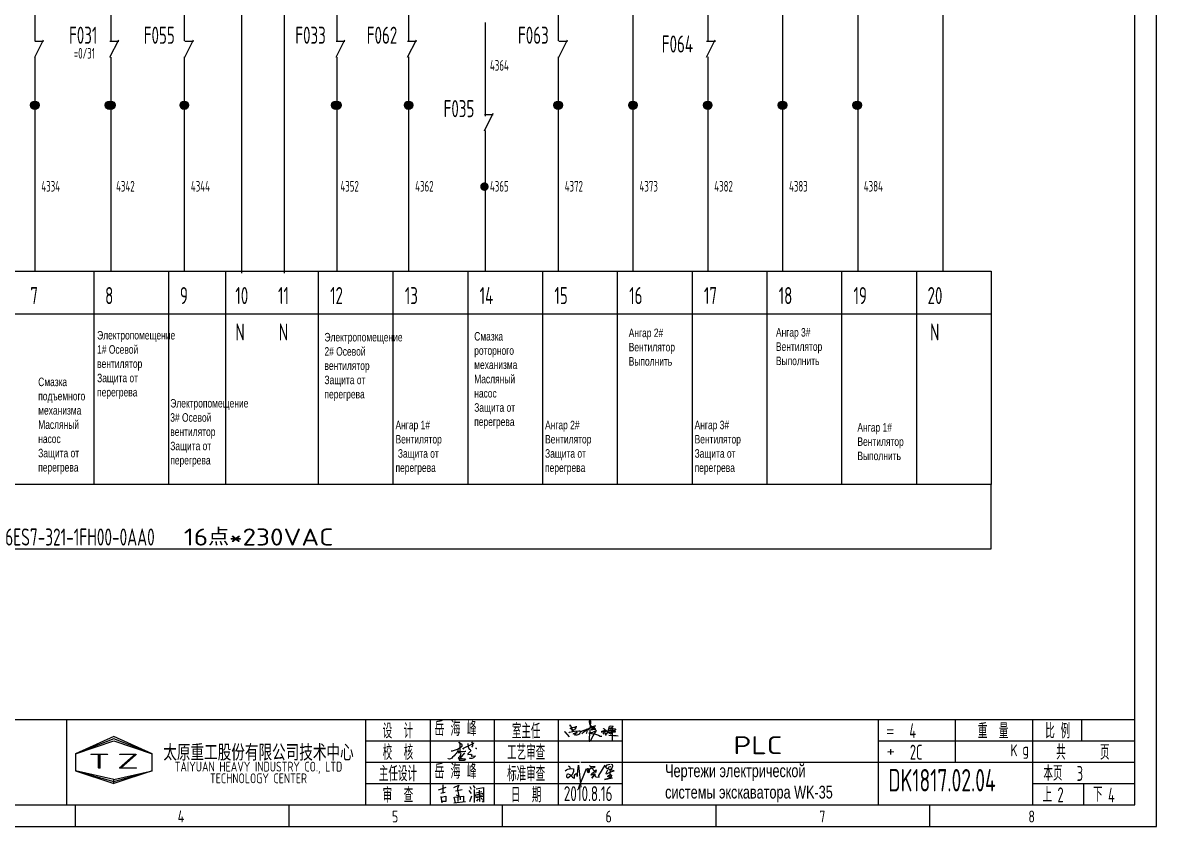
# Model space of a CAD drawing. Extents: x 590 to 9605, y -3741 to 975.
# Drawn here: x 4847.9 to 5113.2, y -1511.8 to -1323.6 of the extents above; entities that cross this region are included whole.
import ezdxf
from ezdxf.enums import TextEntityAlignment as Align

# ---------------------------------------------------------------- set-up
doc = ezdxf.new("R2010")
doc.units = 0
doc.header["$LTSCALE"] = 2
doc.header["$MEASUREMENT"] = 0
doc.linetypes.add('DASHED2', pattern=[0.375, 0.25, -0.125])
doc.linetypes.add('HIDDEN', pattern=[0.375, 0.25, -0.125])
doc.layers.get('0').update_dxf_attribs({"linetype": 'CONTINUOUS'})
for name, color, linetype in [('01', 7, 'CONTINUOUS'), ('11', 3, 'CONTINUOUS'), ('CONTINUOUS', 7, 'CONTINUOUS')]:
    doc.layers.add(name, color=color, linetype=linetype)
doc.styles.add('ROMAN', font='ROMANC.shx', dxfattribs={"width": 0.7, "height": 0.7})
doc.styles.get("Standard").update_dxf_attribs({"font": 'isocp.shx', "width": 0.707, "bigfont": 'dfst.shx'})

# ---------------------------------------------------------------- blocks, each defined once
blk = doc.blocks.new('A$C5BE500A0')
for p, q in [((15.3, 41.2), (22.2, 26.1)), ((15.3, 40.1), (15.3, 41.2)), ((15.4, 37.7), (15.3, 40.1)), ((15.4, 32.4), (21, 34.6)), ((15.5, 31.8), (15.4, 32.4)), ((19.1, 30.1), (15.5, 31.8)), ((22.2, 26.1), (19.1, 30.1)), ((21, 34.6), (24.5, 35.1)), ((25.3, 29.5), (23.3, 27.9)), ((24.5, 35.1), (28.2, 35.6)), ((26.8, 30.7), (25.3, 29.5)), ((29.4, 34), (26.8, 30.7)), ((28.2, 35.6), (30.2, 36.8)), ((30.2, 38), (29.4, 34)), ((30.2, 36.8), (30.2, 38)), ((50.6, 27.7), (56.2, 29.3)), ((54.4, 27.2), (59.1, 30.4)), ((56.2, 29.3), (60.8, 29.6)), ((56.7, 31.7), (57.4, 29.6)), ((57.4, 29.6), (57.6, 25)), ((59.1, 30.4), (64.7, 33.7)), ((60.8, 29.6), (62.2, 29.2)), ((64.4, 48.9), (64.5, 51.6)), ((65.3, 44.3), (64.4, 48.9)), ((64.5, 51.6), (65.9, 52.2)), ((67.1, 48.5), (64.5, 17.9)), ((64.7, 33.7), (72, 37.3)), ((67.5, 39.5), (65.3, 44.3)), ((65.9, 52.2), (66.5, 51.5)), ((66.5, 51.5), (67.1, 48.5)), ((70.3, 36.3), (67.5, 39.5)), ((68.3, 28.6), (72.6, 29.4)), ((69.3, 29), (68.3, 28.6)), ((72, 30.5), (69.3, 29)), ((69.9, 34.1), (69.7, 33.3)), ((69.7, 33.3), (71.9, 33.6)), ((74.6, 36.5), (69.9, 34.1)), ((73.8, 32.8), (70.3, 36.3)), ((71.9, 33.6), (75.3, 34.2)), ((72, 37.3), (77.8, 39)), ((74.8, 31.8), (72, 30.5)), ((72.6, 29.4), (78.2, 30.4)), ((77.7, 30.8), (73.8, 32.8)), ((79.7, 39.2), (74.6, 36.5)), ((76.7, 32.6), (74.8, 31.8)), ((75.3, 34.2), (77, 34.5)), ((77.7, 33.5), (76.7, 32.6)), ((77, 34.5), (78, 34.1)), ((78, 34.1), (77.7, 33.5)), ((80.1, 30.5), (77.7, 30.8)), ((77.8, 39), (79.7, 39.2)), ((78.2, 30.4), (80.1, 30.5)), ((99, 31.4), (100.1, 32)), ((100.1, 32), (101.1, 31.6)), ((101.1, 31.6), (102.1, 30.6)), ((102.1, 30.6), (102.1, 27.7)), ((110.9, 22.6), (113.3, 30.9)), ((112.9, 30.9), (112.3, 30.9)), ((117.4, 32.7), (112.9, 30.9)), ((113.3, 30.9), (114.4, 35)), ((114.4, 35), (115.4, 38.4)), ((115.4, 38.4), (118.1, 38.8)), ((116.7, 30.8), (120.9, 31.8)), ((122.1, 34.8), (117.4, 32.7)), ((118.1, 38.8), (123.3, 38.3)), ((120.9, 31.8), (124.1, 32)), ((121.7, 31.5), (122.2, 1.9)), ((123, 28.1), (121.7, 31.5)), ((124.7, 36.8), (122.1, 34.8)), ((123.3, 38.3), (124.7, 36.8)), ((124.1, 32), (129.1, 31.3)), ((129.1, 31.3), (130.7, 30.3)), ((130.7, 30.3), (130.2, 28.3)), ((0, 24.1), (1.5, 23.9)), ((1.5, 23.9), (12.6, 10.8)), ((11.6, 21), (13.8, 22.8)), ((13.8, 22.8), (17.9, 23.5)), ((17.9, 23.5), (26, 24.9)), ((22.6, 18.1), (23.6, 19.3)), ((23.7, 17.3), (22.6, 18.1)), ((23.3, 27.9), (23.1, 27.8)), ((23.6, 19.3), (25.8, 19.9)), ((26.1, 16.2), (24.9, 15)), ((25.8, 19.9), (29.2, 20.8)), ((26, 24.9), (36.8, 26.1)), ((28.4, 20), (26.1, 16.2)), ((29.4, 15.2), (28.2, 15.7)), ((29.5, 22.1), (28.4, 20)), ((29.2, 20.8), (33, 21.4)), ((32.4, 15.1), (29.4, 15.2)), ((30.2, 22.7), (29.5, 22.1)), ((31.6, 22.6), (30.2, 22.7)), ((32.8, 22.1), (31.6, 22.6)), ((35, 16.2), (32.4, 15.1)), ((33, 21.4), (32.8, 22.1)), ((37.6, 17.7), (35, 16.2)), ((36.8, 26.1), (40.9, 26)), ((39.7, 20.3), (37.6, 17.7)), ((40.8, 21.6), (39.7, 20.3)), ((40.2, 22.8), (44.3, 25.4)), ((41.7, 24.4), (40.8, 21.6)), ((40.9, 26), (41.7, 24.4)), ((44.3, 25.4), (50.6, 27.7)), ((44.7, 18.7), (49.1, 22.6)), ((49.1, 22.6), (54.4, 27.2)), ((56.8, 20.6), (55.9, 19.6)), ((57.6, 25), (56.8, 20.6)), ((66.6, 21), (62.5, 20.6)), ((62.5, 20.6), (75.7, 18.4)), ((64.5, 17.9), (63.3, 8.5)), ((63.3, 8.5), (63.5, 0.1)), ((63.5, 0.1), (64.3, 0)), ((64.3, 0), (67.5, 2.5)), ((69.8, 21.4), (66.6, 21)), ((67.5, 2.5), (73.8, 13.7)), ((76.7, 24.1), (69.8, 21.4)), ((73.8, 13.7), (77.7, 20)), ((75.7, 18.4), (81.9, 16.6)), ((79.9, 25.4), (76.7, 24.1)), ((77.7, 20), (81.2, 25.6)), ((82.1, 26.9), (79.9, 25.4)), ((81.2, 25.6), (82.1, 26.9)), ((81.9, 16.6), (87.3, 14.8)), ((87.3, 14.8), (91.3, 12.9)), ((91.3, 12.9), (94.8, 12.6)), ((94.5, 25.2), (94.9, 23.9)), ((94.8, 12.6), (95.8, 12.8)), ((94.9, 23.9), (95.3, 23)), ((95.3, 23), (95.8, 22.8)), ((95.8, 22.8), (97, 23.3)), ((97, 23.3), (97.8, 25.3)), ((98.5, 23.8), (97.4, 25.9)), ((97.8, 25.3), (100.8, 27)), ((101.1, 23.3), (98.5, 23.8)), ((100.7, 21.1), (99.2, 17.4)), ((99.2, 17.4), (101.9, 20.9)), ((102.1, 27.7), (100.7, 21.1)), ((100.8, 27), (103.5, 26.5)), ((103.3, 23.7), (101.1, 23.3)), ((101.9, 20.9), (103.1, 21.8)), ((103.1, 21.8), (103.7, 20.1)), ((104.7, 23.9), (103.3, 23.7)), ((103.5, 26.5), (104.5, 25.2)), ((103.7, 20.1), (103.9, 18.5)), ((103.9, 18.5), (105, 16.1)), ((104.2, 28.7), (108.3, 26.3)), ((104.5, 25.2), (104.7, 23.9)), ((105, 16.1), (106.4, 15.7)), ((106.4, 15.7), (107.7, 17.3)), ((107.7, 17.3), (110.9, 22.6)), ((108.3, 26.3), (115.7, 20.2)), ((111.7, 21.6), (125.7, 23.5)), ((115.4, 22.1), (111.7, 21.6)), ((112.9, 26.9), (127.4, 26.5)), ((124.7, 26.6), (112.9, 26.9)), ((113.4, 15.2), (124.8, 14.7)), ((122.5, 23.3), (115.4, 22.1)), ((115.7, 20.2), (118.5, 18.9)), ((118.5, 18.9), (120.8, 19.6)), ((120.8, 19.6), (121.1, 20.7)), ((126.4, 24.6), (122.5, 23.3)), ((128.2, 25.5), (123, 28.1)), ((128.1, 26.7), (124.7, 26.6)), ((124.8, 14.7), (132, 14.1)), ((125.7, 23.5), (130.1, 23.8)), ((127.4, 26.5), (126.4, 24.6)), ((130.2, 28.3), (128.1, 26.7)), ((130.5, 24.3), (128.2, 25.5)), ((130.1, 23.8), (130.5, 24.3)), ((132, 14.1), (137.3, 13.6))]:
    blk.add_line(p, q)
blk = doc.blocks.new('lf')
for points in [[(409.4, 317.6), (411.9, 317.6), (420.7, 320.5), (429.4, 326.1), (429, 328.4), (426.7, 330.1), (424.2, 331.3), (423.4, 332.6), (424.4, 333.4), (425, 330.7), (425, 327.4), (425, 324.7), (424.8, 321.8), (424.8, 320.3), (424.8, 318.7), (425, 314.7), (425, 313), (424.8, 313)], [(432.1, 320.3), (430.6, 321.6), (450.9, 331.7), (450.9, 332.2)], [(446.2, 333.8), (448.1, 330.5), (448.1, 326.7), (446.6, 323.8)], [(421.5, 320.1), (421.3, 317.6), (420, 315.1), (418.6, 312.6), (416.7, 310.5), (414.9, 308.5), (411.9, 305.6), (410.1, 304.1), (408, 302.6), (406.1, 302), (403.6, 302.6), (403.6, 303.5), (403.9, 303.5)], [(421.3, 316.2), (424.8, 315.9), (427.1, 316), (429.8, 316), (434.8, 316.8), (436, 316.8)], [(421.9, 314.1), (423.8, 314.1), (425.4, 313.7), (426, 313), (426.9, 312), (427.1, 312), (426.5, 310.5), (426.1, 309.5), (424.2, 306.6), (423.1, 305.4), (422.1, 304.5), (423.2, 303.3), (427.3, 303.1), (429.8, 303.1), (432.3, 302.9), (435.4, 302.7), (433.1, 299.9), (424.6, 299.5), (424, 300.4), (425.6, 303.3), (434.3, 313.5)], [(439.5, 330.9), (440, 324.5), (442, 320.7)], [(441.8, 320.7), (443.7, 320.1), (444.9, 317.6), (443.1, 315.5), (439.7, 311.8), (439.8, 310.6), (445.4, 311.2), (447, 310.3), (445.6, 307.4), (453.6, 308), (450.3, 304.7), (447, 303.3), (443.7, 303.1), (442.9, 303.7)], [(453.4, 322.4), (454.9, 322.2), (455.7, 321.8), (456.1, 321.6), (456.3, 321.4)]]:
    blk.add_lwpolyline(points)

msp = doc.modelspace()

# ---------------------------------------------------------------- hatches: boundary and pattern name
at = {"linetype": 'HIDDEN'}
h = msp.add_hatch(color=1, dxfattribs=at)
edge = h.paths.add_edge_path()
edge.add_arc((4850.69, -1342.98), 1, 0, 360)
h = msp.add_hatch(color=1, dxfattribs=at)
edge = h.paths.add_edge_path()
edge.add_arc((4868.19, -1342.98), 1, 0, 360)
h = msp.add_hatch(color=1, dxfattribs=at)
edge = h.paths.add_edge_path()
edge.add_arc((4885.69, -1342.98), 1, 0, 360)
h = msp.add_hatch(color=1, dxfattribs=at)
edge = h.paths.add_edge_path()
edge.add_arc((4938.19, -1342.98), 1, 0, 360)
h = msp.add_hatch(color=1, dxfattribs=at)
edge = h.paths.add_edge_path()
edge.add_arc((4973.19, -1342.98), 1, 0, 360)
h = msp.add_hatch(color=1, dxfattribs=at)
edge = h.paths.add_edge_path()
edge.add_arc((4990.69, -1342.98), 1, 0, 360)
h = msp.add_hatch(color=1, dxfattribs=at)
edge = h.paths.add_edge_path()
edge.add_arc((5008.19, -1342.98), 1, 0, 360)
h = msp.add_hatch(color=1, dxfattribs=at)
edge = h.paths.add_edge_path()
edge.add_arc((5025.69, -1342.98), 1, 0, 360)
h = msp.add_hatch(color=1, dxfattribs=at)
edge = h.paths.add_edge_path()
edge.add_arc((5043.19, -1342.98), 1, 0, 360)
h = msp.add_hatch(color=1, dxfattribs=at)
edge = h.paths.add_edge_path()
edge.add_arc((4955.93, -1362.02), 1, 0, 360)
at = {"layer": 'CONTINUOUS', "linetype": 'Continuous', "ltscale": 2}
h = msp.add_hatch(color=0, dxfattribs=at)
edge = h.paths.add_edge_path()
edge.add_arc((4868.48, -1342.98), 1, 0, 360)
h = msp.add_hatch(color=0, dxfattribs=at)
edge = h.paths.add_edge_path()
edge.add_arc((4921.42, -1342.98), 1, 0, 360)

# ---------------------------------------------------------------- linework, layer by layer
at = {"color": 1}
for p, q in [((4850.69, -1323.65), (4850.69, -1327.65)), ((4885.69, -1323.65), (4885.69, -1327.65)), ((4850.67, -1331.74), (4852.73, -1327.63)), ((4868.27, -1331.74), (4870.33, -1327.63)), ((4885.78, -1331.74), (4887.84, -1327.63)), ((4921.22, -1331.74), (4923.27, -1327.63)), ((4937.96, -1331.74), (4940.01, -1327.63)), ((4973.35, -1331.74), (4975.4, -1327.63)), ((5007.92, -1331.74), (5009.97, -1327.63)), ((4850.69, -1331.65), (4850.69, -1335.65)), ((4955.93, -1348.93), (4957.99, -1344.82))]:
    msp.add_line(p, q, dxfattribs=at)
for p, q in [((4988.19, -1496.78), (5048.19, -1496.78)), ((4945.18, -1503.27), (4946.99, -1502.63)), ((4945.69, -1504.05), (4946.73, -1503.79)), ((4945.95, -1503.79), (4945.95, -1503.79)), ((4946.19, -1502.1), (4946.19, -1503.91)), ((4948.73, -1502.67), (4949.9, -1502.15)), ((4948.73, -1502.67), (4948.73, -1502.67)), ((4949.12, -1503.45), (4950.68, -1503.19)), ((4949.9, -1502.15), (4949.64, -1502.93)), ((4949.64, -1502.93), (4949.64, -1503.19)), ((4949.64, -1503.19), (4949.9, -1504.74)), ((4952.31, -1503.39), (4952.86, -1504.11)), ((4952.5, -1502.45), (4952.86, -1503.08)), ((4953.32, -1502.23), (4953.68, -1502.87)), ((4953.56, -1503.17), (4953.56, -1506.17)), ((4953.86, -1504.33), (4953.89, -1505.02)), ((4955.56, -1504.11), (4953.89, -1504.45)), ((4953.92, -1503.96), (4955.35, -1503.66)), ((4954.01, -1503.02), (4955.71, -1502.66)), ((4954.71, -1503.32), (4954.8, -1505.93)), ((4955.68, -1504.72), (4955.56, -1504.11)), ((4955.71, -1502.66), (4955.74, -1502.66)), ((4955.74, -1502.66), (4955.74, -1506.11)), ((4945.69, -1504.83), (4945.95, -1506.25)), ((4945.82, -1504.96), (4946.86, -1504.7)), ((4946.86, -1505.99), (4945.82, -1505.99)), ((4946.86, -1504.7), (4946.86, -1505.99)), ((4948.74, -1506.3), (4951.5, -1505.94)), ((4948.8, -1504.96), (4949.06, -1506.25)), ((4948.93, -1504.96), (4951.01, -1504.7)), ((4949.9, -1504.74), (4949.38, -1504.48)), ((4949.71, -1504.96), (4949.71, -1505.99)), ((4950.23, -1504.83), (4950.23, -1505.6)), ((4951.01, -1504.7), (4951.01, -1506.12)), ((4952.5, -1505.93), (4953.01, -1504.6)), ((4953.89, -1505.02), (4955.68, -1504.72)), ((4954.45, -1505.36), (4954.11, -1505.87)), ((4954.32, -1504.63), (4954.5, -1504.78)), ((4955.14, -1504.45), (4954.95, -1504.78)), ((4955.13, -1505.19), (4955.47, -1505.53)), ((4955.74, -1506.11), (4955.47, -1505.81))]:
    msp.add_line(p, q)
at = {"layer": '01', "color": 1, "linetype": 'ByBlock', "ltscale": 2}
for p, q in [((4990.7, -1300.41), (4990.7, -1381.78)), ((5025.73, -1300.41), (5025.73, -1381.78)), ((5043.34, -1300.41), (5043.34, -1381.78)), ((4850.69, -1304.28), (4850.69, -1327.86)), ((4885.69, -1304.28), (4885.69, -1327.86)), ((4938.19, -1304.28), (4938.19, -1327.86)), ((4973.19, -1304.28), (4973.19, -1327.86)), ((5008.19, -1304.28), (5008.19, -1327.86)), ((4850.69, -1331.65), (4850.69, -1381.78)), ((4885.69, -1331.65), (4885.69, -1381.78)), ((4938.19, -1331.65), (4938.19, -1381.78)), ((4973.19, -1331.65), (4973.19, -1381.78)), ((5008.19, -1331.65), (5008.19, -1381.78)), ((5025.73, -1331.65), (5025.73, -1381.78)), ((4864.52, -1381.78), (4864.52, -1431.78)), ((4882.02, -1381.78), (4882.02, -1431.78)), ((4882.02, -1381.78), (4882.02, -1431.78)), ((4895.29, -1381.78), (4895.29, -1431.78)), ((4917.02, -1381.78), (4917.02, -1431.78)), ((4934.52, -1381.78), (4934.52, -1431.78)), ((4952.02, -1381.78), (4952.02, -1431.78)), ((4969.52, -1381.78), (4969.52, -1431.78)), ((4987.02, -1381.78), (4987.02, -1431.78)), ((5004.52, -1381.78), (5004.52, -1431.78)), ((5022.02, -1381.78), (5022.02, -1431.78)), ((4742.02, -1391.78), (5074.52, -1391.78)), ((5074.52, -1446.78), (5074.52, -1431.78)), ((4742.02, -1446.78), (5074.52, -1446.78))]:
    msp.add_line(p, q, dxfattribs=at)
msp.add_lwpolyline([(4742.02, -1381.78), (5074.52, -1381.78), (5074.52, -1431.78), (4742.02, -1431.78)], close=True, dxfattribs=at)
at = {"layer": 'CONTINUOUS', "color": 3}
for p, q in [((5113.19, -1511.78), (5113.19, -1214.78)), ((4693.19, -1511.78), (5113.19, -1511.78))]:
    msp.add_line(p, q, dxfattribs=at)
at = {"layer": 'CONTINUOUS'}
for p, q in [((5108.19, -1506.78), (5108.19, -1234.78)), ((5095.69, -1486.78), (5095.69, -1491.78)), ((4974.85, -1498.75), (4975.1, -1498.55)), ((4974.85, -1498.75), (4975.1, -1498.55)), ((4974.85, -1498.75), (4975.1, -1498.55)), ((4974.85, -1498.75), (4975.1, -1498.55)), ((4975.1, -1498.55), (4975.46, -1498.4)), ((4975.1, -1498.55), (4975.46, -1498.4)), ((4975.1, -1498.55), (4975.46, -1498.4)), ((4975.1, -1498.55), (4975.46, -1498.4)), ((4975.46, -1498.4), (4975.82, -1498.3)), ((4975.46, -1498.4), (4975.82, -1498.3)), ((4975.46, -1498.4), (4975.82, -1498.3)), ((4975.46, -1498.4), (4975.82, -1498.3)), ((4975.51, -1497.58), (4975.87, -1497.79)), ((4975.51, -1497.58), (4975.87, -1497.79)), ((4975.51, -1497.58), (4975.87, -1497.79)), ((4975.51, -1497.58), (4975.87, -1497.79)), ((4975.82, -1498.3), (4976.33, -1498.25)), ((4975.82, -1498.3), (4976.33, -1498.25)), ((4975.82, -1498.3), (4976.33, -1498.25)), ((4975.82, -1498.3), (4976.33, -1498.25)), ((4975.87, -1497.79), (4975.92, -1497.94)), ((4975.87, -1497.79), (4975.92, -1497.94)), ((4975.87, -1497.79), (4975.92, -1497.94)), ((4975.87, -1497.79), (4975.92, -1497.94)), ((4975.92, -1497.94), (4975.92, -1498.25)), ((4975.92, -1497.94), (4975.92, -1498.25)), ((4975.92, -1497.94), (4975.92, -1498.25)), ((4975.92, -1497.94), (4975.92, -1498.25)), ((4976.33, -1498.25), (4976.74, -1498.35)), ((4976.33, -1498.25), (4976.74, -1498.35)), ((4976.33, -1498.25), (4976.74, -1498.35)), ((4976.33, -1498.25), (4976.74, -1498.35)), ((4976.74, -1498.96), (4976.63, -1499.32)), ((4976.74, -1498.96), (4976.63, -1499.32)), ((4976.74, -1498.96), (4976.63, -1499.32)), ((4976.74, -1498.96), (4976.63, -1499.32)), ((4976.74, -1498.35), (4976.74, -1498.55)), ((4976.74, -1498.35), (4976.74, -1498.55)), ((4976.74, -1498.35), (4976.74, -1498.55)), ((4976.74, -1498.35), (4976.74, -1498.55)), ((4976.74, -1498.55), (4976.74, -1498.96)), ((4976.74, -1498.55), (4976.74, -1498.96)), ((4976.74, -1498.55), (4976.74, -1498.96)), ((4976.74, -1498.55), (4976.74, -1498.96)), ((4977.66, -1500.08), (4977.91, -1497.43)), ((4977.66, -1500.08), (4977.91, -1497.43)), ((4977.66, -1500.08), (4977.91, -1497.43)), ((4977.66, -1500.08), (4977.91, -1497.43)), ((4977.91, -1497.43), (4978.52, -1502.63)), ((4977.91, -1497.43), (4978.52, -1502.63)), ((4977.91, -1497.43), (4978.52, -1502.63)), ((4977.91, -1497.43), (4978.52, -1502.63)), ((4978.06, -1502.68), (4979.85, -1498.27)), ((4978.06, -1502.68), (4979.85, -1498.27)), ((4978.06, -1502.68), (4979.85, -1498.27)), ((4978.06, -1502.68), (4979.85, -1498.27)), ((4979.9, -1498.34), (4980.01, -1498.82)), ((4979.9, -1498.34), (4980.01, -1498.82)), ((4979.9, -1498.34), (4980.01, -1498.82)), ((4979.9, -1498.34), (4980.01, -1498.82)), ((4980.01, -1498.34), (4980.15, -1498.23)), ((4980.01, -1498.34), (4980.15, -1498.23)), ((4980.01, -1498.34), (4980.15, -1498.23)), ((4980.01, -1498.34), (4980.15, -1498.23)), ((4980.12, -1499.15), (4980.01, -1498.34)), ((4980.12, -1499.15), (4980.01, -1498.34)), ((4980.12, -1499.15), (4980.01, -1498.34)), ((4980.12, -1499.15), (4980.01, -1498.34)), ((4980.01, -1498.82), (4980.12, -1499.15)), ((4980.01, -1498.82), (4980.12, -1499.15)), ((4980.01, -1498.82), (4980.12, -1499.15)), ((4980.01, -1498.82), (4980.12, -1499.15)), ((4980.15, -1498.23), (4980.3, -1498.23)), ((4980.15, -1498.23), (4980.3, -1498.23)), ((4980.15, -1498.23), (4980.3, -1498.23)), ((4980.15, -1498.23), (4980.3, -1498.23)), ((4980.23, -1498.93), (4980.26, -1498.67)), ((4980.23, -1498.93), (4980.26, -1498.67)), ((4980.23, -1498.93), (4980.26, -1498.67)), ((4980.23, -1498.93), (4980.26, -1498.67)), ((4980.26, -1499.19), (4980.23, -1498.93)), ((4980.26, -1499.19), (4980.23, -1498.93)), ((4980.26, -1499.19), (4980.23, -1498.93)), ((4980.26, -1499.19), (4980.23, -1498.93)), ((4980.26, -1498.67), (4980.34, -1498.49)), ((4980.26, -1498.67), (4980.34, -1498.49)), ((4980.26, -1498.67), (4980.34, -1498.49)), ((4980.26, -1498.67), (4980.34, -1498.49)), ((4980.3, -1498.23), (4980.45, -1498.56)), ((4980.3, -1498.23), (4980.45, -1498.56)), ((4980.3, -1498.23), (4980.45, -1498.56)), ((4980.3, -1498.23), (4980.45, -1498.56)), ((4980.34, -1498.49), (4980.6, -1498.31)), ((4980.34, -1498.49), (4980.6, -1498.31)), ((4980.34, -1498.49), (4980.6, -1498.31)), ((4980.34, -1498.49), (4980.6, -1498.31)), ((4980.45, -1498.93), (4980.37, -1499.26)), ((4980.45, -1498.93), (4980.37, -1499.26)), ((4980.45, -1498.93), (4980.37, -1499.26)), ((4980.45, -1498.93), (4980.37, -1499.26)), ((4980.45, -1498.56), (4980.45, -1498.93)), ((4980.45, -1498.56), (4980.45, -1498.93)), ((4980.45, -1498.56), (4980.45, -1498.93)), ((4980.45, -1498.56), (4980.45, -1498.93)), ((4980.56, -1497.57), (4981.7, -1498.86)), ((4980.74, -1497.79), (4980.56, -1497.57)), ((4980.56, -1497.57), (4981.7, -1498.86)), ((4980.74, -1497.79), (4980.56, -1497.57)), ((4980.56, -1497.57), (4981.7, -1498.86)), ((4980.74, -1497.79), (4980.56, -1497.57)), ((4980.56, -1497.57), (4981.7, -1498.86)), ((4980.74, -1497.79), (4980.56, -1497.57)), ((4980.6, -1498.31), (4981, -1498.12)), ((4980.6, -1498.31), (4981, -1498.12)), ((4980.6, -1498.31), (4981, -1498.12)), ((4980.6, -1498.31), (4981, -1498.12)), ((4981.84, -1497.87), (4980.74, -1497.79)), ((4981.84, -1497.87), (4980.74, -1497.79)), ((4981.84, -1497.87), (4980.74, -1497.79)), ((4981.84, -1497.87), (4980.74, -1497.79)), ((4981, -1498.12), (4981.51, -1497.98)), ((4981, -1498.12), (4981.51, -1497.98)), ((4981, -1498.12), (4981.51, -1497.98)), ((4981, -1498.12), (4981.51, -1497.98)), ((4981.81, -1498.67), (4981.37, -1499.22)), ((4981.81, -1498.67), (4981.37, -1499.22)), ((4981.81, -1498.67), (4981.37, -1499.22)), ((4981.81, -1498.67), (4981.37, -1499.22)), ((4981.51, -1497.98), (4981.84, -1497.87)), ((4981.51, -1497.98), (4981.84, -1497.87)), ((4981.51, -1497.98), (4981.84, -1497.87)), ((4981.51, -1497.98), (4981.84, -1497.87)), ((4981.7, -1498.86), (4982.03, -1499.11)), ((4981.7, -1498.86), (4982.03, -1499.11)), ((4981.7, -1498.86), (4982.03, -1499.11)), ((4981.7, -1498.86), (4982.03, -1499.11)), ((4982.06, -1498.6), (4981.81, -1498.67)), ((4982.06, -1498.6), (4981.81, -1498.67)), ((4982.06, -1498.6), (4981.81, -1498.67)), ((4982.06, -1498.6), (4981.81, -1498.67)), ((4982.03, -1499.11), (4982.18, -1498.86)), ((4982.03, -1499.11), (4982.18, -1498.86)), ((4982.03, -1499.11), (4982.18, -1498.86)), ((4982.03, -1499.11), (4982.18, -1498.86)), ((4982.18, -1498.86), (4982.06, -1498.6)), ((4982.18, -1498.86), (4982.06, -1498.6)), ((4982.18, -1498.86), (4982.06, -1498.6)), ((4982.18, -1498.86), (4982.06, -1498.6)), ((4982.72, -1499.87), (4984.22, -1497.49)), ((4982.72, -1499.87), (4984.22, -1497.49)), ((4982.72, -1499.87), (4984.22, -1497.49)), ((4982.72, -1499.87), (4984.22, -1497.49)), ((4984.21, -1497.56), (4984.34, -1497.99)), ((4984.21, -1497.56), (4984.34, -1497.99)), ((4984.21, -1497.56), (4984.34, -1497.99)), ((4984.21, -1497.56), (4984.34, -1497.99)), ((4984.31, -1497.82), (4984.67, -1497.4)), ((4984.31, -1497.82), (4984.67, -1497.4)), ((4984.31, -1497.82), (4984.67, -1497.4)), ((4984.31, -1497.82), (4984.67, -1497.4)), ((4984.5, -1499.09), (4984.31, -1499.39)), ((4984.5, -1499.09), (4984.31, -1499.39)), ((4984.5, -1499.09), (4984.31, -1499.39)), ((4984.5, -1499.09), (4984.31, -1499.39)), ((4984.34, -1497.99), (4984.57, -1498.25)), ((4984.34, -1497.99), (4984.57, -1498.25)), ((4984.34, -1497.99), (4984.57, -1498.25)), ((4984.34, -1497.99), (4984.57, -1498.25)), ((4984.67, -1498.77), (4984.5, -1499.09)), ((4984.67, -1498.77), (4984.5, -1499.09)), ((4984.67, -1498.77), (4984.5, -1499.09)), ((4984.67, -1498.77), (4984.5, -1499.09)), ((4984.57, -1498.25), (4984.7, -1498.28)), ((4984.57, -1498.25), (4984.7, -1498.28)), ((4984.57, -1498.25), (4984.7, -1498.28)), ((4984.57, -1498.25), (4984.7, -1498.28)), ((4984.67, -1497.4), (4984.96, -1497.3)), ((4984.67, -1497.4), (4984.96, -1497.3)), ((4984.67, -1497.4), (4984.96, -1497.3)), ((4984.67, -1497.4), (4984.96, -1497.3)), ((4984.77, -1498.64), (4984.67, -1498.77)), ((4984.77, -1498.64), (4984.67, -1498.77)), ((4984.77, -1498.64), (4984.67, -1498.77)), ((4984.77, -1498.64), (4984.67, -1498.77)), ((4984.77, -1499.39), (4985.29, -1499.13)), ((4984.77, -1499.39), (4985.29, -1499.13)), ((4984.77, -1499.39), (4985.29, -1499.13)), ((4984.77, -1499.39), (4985.29, -1499.13)), ((4984.9, -1498.25), (4984.96, -1498.02)), ((4984.9, -1498.25), (4984.96, -1498.02)), ((4984.9, -1498.25), (4984.96, -1498.02)), ((4984.9, -1498.25), (4984.96, -1498.02)), ((4985.09, -1498.47), (4984.9, -1498.25)), ((4985.09, -1498.47), (4984.9, -1498.25)), ((4985.09, -1498.47), (4984.9, -1498.25)), ((4985.09, -1498.47), (4984.9, -1498.25)), ((4984.96, -1497.3), (4985.35, -1497.2)), ((4984.96, -1497.3), (4985.35, -1497.2)), ((4984.96, -1497.3), (4985.35, -1497.2)), ((4984.96, -1497.3), (4985.35, -1497.2)), ((4984.96, -1498.02), (4985.16, -1497.86)), ((4984.96, -1498.02), (4985.16, -1497.86)), ((4984.96, -1498.02), (4985.16, -1497.86)), ((4984.96, -1498.02), (4985.16, -1497.86)), ((4985.52, -1498.44), (4985.09, -1498.47)), ((4985.52, -1498.44), (4985.09, -1498.47)), ((4985.52, -1498.44), (4985.09, -1498.47)), ((4985.52, -1498.44), (4985.09, -1498.47)), ((4985.16, -1497.86), (4985.42, -1497.79)), ((4985.16, -1497.86), (4985.42, -1497.79)), ((4985.16, -1497.86), (4985.42, -1497.79)), ((4985.16, -1497.86), (4985.42, -1497.79)), ((4985.29, -1498.57), (4985.32, -1498.93)), ((4986.27, -1498.77), (4985.29, -1498.57)), ((4985.29, -1498.57), (4985.32, -1498.93)), ((4986.27, -1498.77), (4985.29, -1498.57)), ((4985.29, -1498.57), (4985.32, -1498.93)), ((4986.27, -1498.77), (4985.29, -1498.57)), ((4985.29, -1498.57), (4985.32, -1498.93)), ((4986.27, -1498.77), (4985.29, -1498.57)), ((4985.29, -1499.13), (4985.75, -1498.93)), ((4985.32, -1498.93), (4985.29, -1499.42)), ((4985.29, -1499.13), (4985.75, -1498.93)), ((4985.32, -1498.93), (4985.29, -1499.42)), ((4985.29, -1499.13), (4985.75, -1498.93)), ((4985.32, -1498.93), (4985.29, -1499.42)), ((4985.29, -1499.13), (4985.75, -1498.93)), ((4985.32, -1498.93), (4985.29, -1499.42)), ((4985.42, -1497.79), (4985.52, -1497.76)), ((4985.42, -1497.79), (4985.52, -1497.76)), ((4985.42, -1497.79), (4985.52, -1497.76)), ((4985.42, -1497.79), (4985.52, -1497.76)), ((4985.78, -1498.18), (4985.52, -1498.44)), ((4985.78, -1498.18), (4985.52, -1498.44)), ((4985.78, -1498.18), (4985.52, -1498.44)), ((4985.78, -1498.18), (4985.52, -1498.44)), ((4985.61, -1497.2), (4985.84, -1497.33)), ((4985.61, -1497.2), (4985.84, -1497.33)), ((4985.61, -1497.2), (4985.84, -1497.33)), ((4985.61, -1497.2), (4985.84, -1497.33)), ((4985.75, -1498.93), (4986.27, -1498.77)), ((4985.75, -1498.93), (4986.27, -1498.77)), ((4985.75, -1498.93), (4986.27, -1498.77)), ((4985.75, -1498.93), (4986.27, -1498.77)), ((4985.88, -1497.72), (4985.78, -1498.18)), ((4985.88, -1497.72), (4985.78, -1498.18)), ((4985.88, -1497.72), (4985.78, -1498.18)), ((4985.88, -1497.72), (4985.78, -1498.18)), ((4985.84, -1497.33), (4985.88, -1497.72)), ((4985.84, -1497.33), (4985.88, -1497.72)), ((4985.84, -1497.33), (4985.88, -1497.72)), ((4985.84, -1497.33), (4985.88, -1497.72)), ((4975.21, -1499.98), (4975.31, -1499.62)), ((4975.21, -1499.98), (4975.31, -1499.62)), ((4975.21, -1499.98), (4975.31, -1499.62)), ((4975.21, -1499.98), (4975.31, -1499.62)), ((4975.21, -1500.28), (4975.21, -1499.98)), ((4975.21, -1500.28), (4975.21, -1499.98)), ((4975.21, -1500.28), (4975.21, -1499.98)), ((4975.21, -1500.28), (4975.21, -1499.98)), ((4975.46, -1500.54), (4975.21, -1500.28)), ((4975.46, -1500.54), (4975.21, -1500.28)), ((4975.46, -1500.54), (4975.21, -1500.28)), ((4975.46, -1500.54), (4975.21, -1500.28)), ((4975.31, -1499.62), (4975.36, -1499.47)), ((4975.31, -1499.62), (4975.36, -1499.47)), ((4975.31, -1499.62), (4975.36, -1499.47)), ((4975.31, -1499.62), (4975.36, -1499.47)), ((4975.36, -1499.47), (4975.56, -1499.52)), ((4975.36, -1499.47), (4975.56, -1499.52)), ((4975.36, -1499.47), (4975.56, -1499.52)), ((4975.36, -1499.47), (4975.56, -1499.52)), ((4976.12, -1499.98), (4975.46, -1500.54)), ((4976.12, -1499.98), (4975.46, -1500.54)), ((4976.12, -1499.98), (4975.46, -1500.54)), ((4976.12, -1499.98), (4975.46, -1500.54)), ((4975.56, -1499.52), (4975.92, -1499.67)), ((4975.56, -1499.52), (4975.92, -1499.67)), ((4975.56, -1499.52), (4975.92, -1499.67)), ((4975.56, -1499.52), (4975.92, -1499.67)), ((4975.92, -1499.67), (4976.28, -1500.03)), ((4975.92, -1499.67), (4976.28, -1500.03)), ((4975.92, -1499.67), (4976.28, -1500.03)), ((4975.92, -1499.67), (4976.28, -1500.03)), ((4976.43, -1499.72), (4976.12, -1499.98)), ((4976.43, -1499.72), (4976.12, -1499.98)), ((4976.43, -1499.72), (4976.12, -1499.98)), ((4976.43, -1499.72), (4976.12, -1499.98)), ((4976.28, -1500.03), (4976.58, -1500.28)), ((4976.28, -1500.03), (4976.58, -1500.28)), ((4976.28, -1500.03), (4976.58, -1500.28)), ((4976.28, -1500.03), (4976.58, -1500.28)), ((4976.63, -1499.32), (4976.43, -1499.72)), ((4976.63, -1499.32), (4976.43, -1499.72)), ((4976.63, -1499.32), (4976.43, -1499.72)), ((4976.63, -1499.32), (4976.43, -1499.72)), ((4976.58, -1500.28), (4976.74, -1500.39)), ((4976.58, -1500.28), (4976.74, -1500.39)), ((4976.58, -1500.28), (4976.74, -1500.39)), ((4976.58, -1500.28), (4976.74, -1500.39)), ((4976.74, -1500.39), (4977.04, -1500.49)), ((4976.74, -1500.39), (4977.04, -1500.49)), ((4976.74, -1500.39), (4977.04, -1500.49)), ((4976.74, -1500.39), (4977.04, -1500.49)), ((4977.04, -1499.88), (4977.2, -1499.62)), ((4977.04, -1499.88), (4977.2, -1499.62)), ((4977.04, -1499.88), (4977.2, -1499.62)), ((4977.04, -1499.88), (4977.2, -1499.62)), ((4977.04, -1500.49), (4977.04, -1499.88)), ((4977.04, -1500.49), (4977.04, -1499.88)), ((4977.04, -1500.49), (4977.04, -1499.88)), ((4977.04, -1500.49), (4977.04, -1499.88)), ((4977.2, -1499.62), (4977.4, -1499.42)), ((4977.2, -1499.62), (4977.4, -1499.42)), ((4977.2, -1499.62), (4977.4, -1499.42)), ((4977.2, -1499.62), (4977.4, -1499.42)), ((4977.4, -1499.42), (4977.45, -1499.52)), ((4977.4, -1499.42), (4977.45, -1499.52)), ((4977.4, -1499.42), (4977.45, -1499.52)), ((4977.4, -1499.42), (4977.45, -1499.52)), ((4977.45, -1499.52), (4977.6, -1499.88)), ((4977.45, -1499.52), (4977.6, -1499.88)), ((4977.45, -1499.52), (4977.6, -1499.88)), ((4977.45, -1499.52), (4977.6, -1499.88)), ((4977.6, -1499.88), (4977.6, -1499.98)), ((4977.6, -1499.88), (4977.6, -1499.98)), ((4977.6, -1499.88), (4977.6, -1499.98)), ((4977.6, -1499.88), (4977.6, -1499.98)), ((4977.6, -1499.98), (4977.66, -1500.08)), ((4977.6, -1499.98), (4977.66, -1500.08)), ((4977.6, -1499.98), (4977.66, -1500.08)), ((4977.6, -1499.98), (4977.66, -1500.08)), ((4980.37, -1499.26), (4980.26, -1499.19)), ((4980.37, -1499.26), (4980.26, -1499.19)), ((4980.37, -1499.26), (4980.26, -1499.19)), ((4980.37, -1499.26), (4980.26, -1499.19)), ((4981.07, -1499.52), (4980.85, -1499.74)), ((4981.07, -1499.52), (4980.85, -1499.74)), ((4981.07, -1499.52), (4980.85, -1499.74)), ((4981.07, -1499.52), (4980.85, -1499.74)), ((4980.85, -1499.74), (4980.96, -1499.7)), ((4980.85, -1499.74), (4980.96, -1499.7)), ((4980.85, -1499.74), (4980.96, -1499.7)), ((4980.85, -1499.74), (4980.96, -1499.7)), ((4980.96, -1499.7), (4981.66, -1499.48)), ((4980.96, -1499.7), (4981.66, -1499.48)), ((4980.96, -1499.7), (4981.66, -1499.48)), ((4980.96, -1499.7), (4981.66, -1499.48)), ((4981.04, -1500.51), (4981.62, -1499.81)), ((4981.04, -1500.51), (4981.62, -1499.81)), ((4981.04, -1500.51), (4981.62, -1499.81)), ((4981.04, -1500.51), (4981.62, -1499.81)), ((4981.48, -1499.96), (4981.04, -1500.51)), ((4981.48, -1499.96), (4981.04, -1500.51)), ((4981.48, -1499.96), (4981.04, -1500.51)), ((4981.48, -1499.96), (4981.04, -1500.51)), ((4981.37, -1499.22), (4981.07, -1499.52)), ((4981.37, -1499.22), (4981.07, -1499.52)), ((4981.37, -1499.22), (4981.07, -1499.52)), ((4981.37, -1499.22), (4981.07, -1499.52)), ((4981.84, -1499.52), (4981.48, -1499.96)), ((4981.84, -1499.52), (4981.48, -1499.96)), ((4981.84, -1499.52), (4981.48, -1499.96)), ((4981.84, -1499.52), (4981.48, -1499.96)), ((4981.62, -1499.81), (4981.7, -1499.81)), ((4981.62, -1499.81), (4981.7, -1499.81)), ((4981.62, -1499.81), (4981.7, -1499.81)), ((4981.62, -1499.81), (4981.7, -1499.81)), ((4981.66, -1499.48), (4981.81, -1499.52)), ((4981.66, -1499.48), (4981.81, -1499.52)), ((4981.66, -1499.48), (4981.81, -1499.52)), ((4981.66, -1499.48), (4981.81, -1499.52)), ((4981.7, -1499.81), (4981.81, -1500.07)), ((4981.7, -1499.81), (4981.81, -1500.07)), ((4981.7, -1499.81), (4981.81, -1500.07)), ((4981.7, -1499.81), (4981.81, -1500.07)), ((4981.81, -1499.52), (4981.84, -1499.52)), ((4981.81, -1499.52), (4981.84, -1499.52)), ((4981.81, -1499.52), (4981.84, -1499.52)), ((4981.81, -1499.52), (4981.84, -1499.52)), ((4981.81, -1500.07), (4981.99, -1500.21)), ((4981.81, -1500.07), (4981.99, -1500.21)), ((4981.81, -1500.07), (4981.99, -1500.21)), ((4981.81, -1500.07), (4981.99, -1500.21)), ((4981.99, -1500.21), (4982.76, -1500.29)), ((4981.99, -1500.21), (4982.76, -1500.29)), ((4981.99, -1500.21), (4982.76, -1500.29)), ((4981.99, -1500.21), (4982.76, -1500.29)), ((4982.78, -1500.28), (4982.72, -1499.87)), ((4982.78, -1500.28), (4982.72, -1499.87)), ((4982.78, -1500.28), (4982.72, -1499.87)), ((4982.78, -1500.28), (4982.72, -1499.87)), ((4984.05, -1500.79), (4985.91, -1500.4)), ((4984.05, -1500.79), (4985.91, -1500.4)), ((4984.05, -1500.79), (4985.91, -1500.4)), ((4984.05, -1500.79), (4985.91, -1500.4)), ((4985.39, -1500.5), (4984.05, -1500.79)), ((4985.39, -1500.5), (4984.05, -1500.79)), ((4985.39, -1500.5), (4984.05, -1500.79)), ((4985.39, -1500.5), (4984.05, -1500.79)), ((4984.31, -1499.39), (4984.41, -1499.45)), ((4984.31, -1499.39), (4984.41, -1499.45)), ((4984.31, -1499.39), (4984.41, -1499.45)), ((4984.31, -1499.39), (4984.41, -1499.45)), ((4984.41, -1499.45), (4984.77, -1499.39)), ((4984.41, -1499.45), (4984.77, -1499.39)), ((4984.41, -1499.45), (4984.77, -1499.39)), ((4984.41, -1499.45), (4984.77, -1499.39)), ((4984.73, -1500.14), (4984.96, -1499.84)), ((4984.73, -1500.14), (4984.96, -1499.84)), ((4984.73, -1500.14), (4984.96, -1499.84)), ((4984.73, -1500.14), (4984.96, -1499.84)), ((4985.26, -1500.37), (4984.73, -1500.14)), ((4985.26, -1500.37), (4984.73, -1500.14)), ((4985.26, -1500.37), (4984.73, -1500.14)), ((4985.26, -1500.37), (4984.73, -1500.14)), ((4984.96, -1499.84), (4985.45, -1499.65)), ((4984.96, -1499.84), (4985.45, -1499.65)), ((4984.96, -1499.84), (4985.45, -1499.65)), ((4984.96, -1499.84), (4985.45, -1499.65)), ((4985.29, -1499.91), (4985.26, -1500.37)), ((4985.29, -1499.91), (4985.26, -1500.37)), ((4985.29, -1499.91), (4985.26, -1500.37)), ((4985.29, -1499.91), (4985.26, -1500.37)), ((4985.29, -1499.42), (4985.29, -1499.91)), ((4985.29, -1499.42), (4985.29, -1499.91)), ((4985.29, -1499.42), (4985.29, -1499.91)), ((4985.29, -1499.42), (4985.29, -1499.91)), ((4985.61, -1500.27), (4985.39, -1500.5)), ((4985.61, -1500.27), (4985.39, -1500.5)), ((4985.61, -1500.27), (4985.39, -1500.5)), ((4985.61, -1500.27), (4985.39, -1500.5)), ((4985.45, -1499.65), (4985.65, -1499.78)), ((4985.45, -1499.65), (4985.65, -1499.78)), ((4985.45, -1499.65), (4985.65, -1499.78)), ((4985.45, -1499.65), (4985.65, -1499.78)), ((4985.65, -1499.78), (4985.61, -1500.27)), ((4985.65, -1499.78), (4985.61, -1500.27)), ((4985.65, -1499.78), (4985.61, -1500.27)), ((4985.65, -1499.78), (4985.61, -1500.27)), ((5096.19, -1506.78), (5096.19, -1501.78)), ((4713.19, -1506.78), (5108.19, -1506.78)), ((4910.19, -1511.78), (4910.19, -1506.78)), ((4928.19, -1506.78), (4988.19, -1506.78))]:
    msp.add_line(p, q, dxfattribs=at)
at = {"layer": 'CONTINUOUS', "color": 0, "linetype": 'Continuous', "ltscale": 2}
for p, q in [((4899.16, -1382.25), (4899.16, -1256.64)), ((4909.14, -1382.25), (4909.14, -1256.64)), ((5063.19, -1256.64), (5063.19, -1381.78)), ((4868.48, -1300.51), (4868.48, -1327.95)), ((4921.42, -1300.51), (4921.42, -1327.95)), ((4956.14, -1323.59), (4956.14, -1345.52)), ((4956.14, -1325.81), (4956.14, -1345.14)), ((4868.48, -1331.7), (4868.48, -1381.78)), ((4921.42, -1331.7), (4921.42, -1381.78)), ((4868.48, -1343.03), (4868.48, -1343.03)), ((4921.42, -1343.03), (4921.42, -1343.03)), ((4956.14, -1348.87), (4956.14, -1381.78)), ((4956.14, -1348.89), (4956.14, -1381.78))]:
    msp.add_line(p, q, dxfattribs=at)
at = {"layer": 'CONTINUOUS', "color": 1, "ltscale": 2}
for p, q in [((4850.67, -1327.95), (4852.74, -1327.95)), ((4868.27, -1327.95), (4870.34, -1327.95)), ((4885.78, -1327.95), (4887.85, -1327.95)), ((4921.22, -1327.95), (4923.28, -1327.95)), ((4937.96, -1327.95), (4940.02, -1327.95)), ((4973.35, -1327.95), (4975.41, -1327.95)), ((5007.92, -1327.95), (5009.98, -1327.95)), ((4955.93, -1345.14), (4958, -1345.14))]:
    msp.add_line(p, q, dxfattribs=at)
at = {"layer": 'CONTINUOUS', "color": 1}
for p, q in [((4850.69, -1343.03), (4850.69, -1343.03)), ((4868.19, -1343.03), (4868.19, -1343.03)), ((4885.69, -1343.03), (4885.69, -1343.03)), ((4921.13, -1343.03), (4921.13, -1343.03)), ((4938.19, -1343.03), (4938.19, -1343.03)), ((4973.19, -1343.03), (4973.19, -1343.03)), ((4990.69, -1343.03), (4990.69, -1343.03)), ((5008.19, -1343.03), (5008.19, -1343.03)), ((5025.69, -1343.03), (5025.69, -1343.03)), ((5043.19, -1343.03), (5043.19, -1343.03)), ((5039.52, -1381.78), (5039.52, -1431.78)), ((5057.02, -1381.78), (5057.02, -1431.78)), ((5057.02, -1381.78), (5057.02, -1431.78)), ((5074.52, -1381.78), (5074.52, -1431.78))]:
    msp.add_line(p, q, dxfattribs=at)
at = {"layer": 'CONTINUOUS', "linetype": 'Continuous'}
for p, q in [((4713.19, -1486.78), (5108.19, -1486.78)), ((4858.19, -1506.78), (4858.19, -1486.78)), ((4928.19, -1506.78), (4928.19, -1486.78)), ((4943.19, -1486.78), (4943.19, -1506.78)), ((4958.19, -1486.78), (4958.19, -1506.78)), ((4973.19, -1486.78), (4973.19, -1506.78)), ((4988.19, -1486.78), (4988.19, -1506.78)), ((5048.19, -1506.78), (5048.19, -1486.78)), ((5066.08, -1486.78), (5066.08, -1496.78)), ((5084.19, -1486.78), (5084.19, -1506.78)), ((4869.19, -1490.78), (4860.19, -1494.78)), ((4878.19, -1494.78), (4869.19, -1490.78)), ((4869.19, -1491.28), (4860.19, -1494.78)), ((4860.19, -1494.78), (4869.19, -1491.78)), ((4878.19, -1494.78), (4869.19, -1491.28)), ((4869.19, -1491.78), (4878.19, -1494.78)), ((4928.19, -1491.78), (4978.19, -1491.78)), ((4978.19, -1491.78), (4988.19, -1491.78)), ((4978.19, -1491.78), (4988.19, -1491.78)), ((5048.19, -1491.78), (5108.19, -1491.78)), ((4860.19, -1494.78), (4860.19, -1498.78)), ((4878.19, -1498.78), (4878.19, -1494.78)), ((4860.19, -1498.78), (4869.19, -1501.78)), ((4869.19, -1500.78), (4860.19, -1498.78)), ((4860.19, -1498.78), (4869.19, -1501.28)), ((4869.19, -1501.28), (4878.19, -1498.78)), ((4878.19, -1498.78), (4869.19, -1501.78)), ((4869.19, -1500.78), (4878.19, -1498.78)), ((4928.19, -1496.78), (4978.19, -1496.78)), ((4978.51, -1496.78), (4988.19, -1496.78)), ((5048.19, -1496.78), (5108.19, -1496.78)), ((4869.19, -1501.78), (4869.19, -1500.78)), ((4869.19, -1501.78), (4869.19, -1500.78)), ((4928.19, -1501.78), (4978.19, -1501.78)), ((4978.19, -1501.78), (4988.19, -1501.78)), ((5084.19, -1501.78), (5108.19, -1501.78)), ((4860.19, -1511.78), (4860.19, -1506.78)), ((4960.19, -1511.78), (4960.19, -1506.78)), ((5010.19, -1511.78), (5010.19, -1506.78)), ((5060.19, -1511.78), (5060.19, -1506.78))]:
    msp.add_line(p, q, dxfattribs=at)
at = {"layer": 'CONTINUOUS', "color": 1}
for centre in [(4850.69, -1342.98), (4868.19, -1342.98), (4885.69, -1342.98), (4921.13, -1342.98), (4938.19, -1342.98), (4973.19, -1342.98), (4990.69, -1342.98), (5008.19, -1342.98), (5025.69, -1342.98), (5043.19, -1342.98)]:
    msp.add_circle(centre, 1, dxfattribs=at)
at = {"layer": 'CONTINUOUS', "color": 0, "linetype": 'Continuous', "ltscale": 2}
for centre in [(4868.48, -1342.98), (4921.42, -1342.98)]:
    msp.add_circle(centre, 1, dxfattribs=at)

# ---------------------------------------------------------------- block references
for name, p, xscale, yscale, zscale in [('A$C5BE500A0', (4974.6, -1491.83), 0.09216000000242275, 0.09215999999923952, 0.09216000000000003), ('lf', (4895.77, -1534.73), 0.1280000000006112, 0.1279999999999291, 0.128)]:
    msp.add_blockref(name, p, dxfattribs=dict(xscale=xscale, yscale=yscale, zscale=zscale))

# ---------------------------------------------------------------- texts
at = {"color": 1, "width": 1.327551}
msp.add_text('PLC', height=4.2, dxfattribs=at).set_placement((5014.22, -1494.89), (5025.65, -1494.89), align=Align.FIT)
at = {"char_height": 3.5, "attachment_point": 1}
for s, insert, width in [('岳 海 峰', (4944.21, -1487.15), 12.9495), ('岳 海 峰', (4944.21, -1497.15), 12.9495), ('2010.8.16', (4974.51, -1502.38), 12.1142)]:
    msp.add_mtext(s, dxfattribs=dict(at, insert=insert, width=width))
at = {"layer": '11', "width": 0.707}
msp.add_text('DK1817.02.04', height=5.25, dxfattribs=at).set_placement((5050.46, -1503.61))
at = {"layer": '11', "char_height": 3.5, "attachment_point": 5}
for insert in [(4889.66, -1402.13), (4889.66, -1412.14), (4889.66, -1422.15), (4889.66, -1432.16), (4889.66, -1442.17)]:
    msp.add_mtext('\\A1;{\\C7;\\H0.5x;\\S^ ;}', dxfattribs=dict(at, insert=insert))
at = {"layer": 'CONTINUOUS', "color": 0, "linetype": 'Continuous', "ltscale": 2, "width": 0.707}
for s, p in [('F031', (4858.71, -1328.58)), ('F055', (4876.19, -1328.58)), ('F033', (4911.66, -1328.58)), ('F062', (4928.39, -1328.58)), ('F063', (4963.78, -1328.58)), ('F035', (4946.37, -1345.77)), ('10', (4897.64, -1389.53)), ('11', (4907.62, -1389.53)), ('20', (5059.65, -1389.53)), ('N', (4897.64, -1398.07)), ('N', (4907.79, -1398.07)), ('N', (5060.23, -1398.07))]:
    msp.add_text(s, height=4, dxfattribs=at).set_placement(p)
at = {"layer": 'CONTINUOUS', "color": 1}
for s, height, width, p in [('F064', 4, 0.707, (4997.44, -1330.64)), ('=0/31', 2.5, 0.67, (4859.83, -1332.06)), ('4364', 2.5, 0.67, (4957.22, -1334.88)), ('4334', 2.5, 0.67, (4852.22, -1363.18)), ('4342', 2.5, 0.67, (4869.72, -1363.18)), ('4344', 2.5, 0.67, (4887.22, -1363.18)), ('4352', 2.5, 0.67, (4922.22, -1363.18)), ('4362', 2.5, 0.67, (4939.72, -1363.18)), ('4365', 2.5, 0.67, (4957.22, -1363.18)), ('4372', 2.5, 0.67, (4974.72, -1363.18)), ('4373', 2.5, 0.67, (4992.22, -1363.18)), ('4382', 2.5, 0.67, (5009.72, -1363.18)), ('4383', 2.5, 0.67, (5027.22, -1363.18)), ('4384', 2.5, 0.67, (5044.72, -1363.18)), ('7', 4, 0.707, (4849.65, -1389.53)), ('8', 4, 0.707, (4867.15, -1389.53)), ('9', 4, 0.707, (4884.65, -1389.53)), ('12', 4, 0.707, (4919.81, -1389.53)), ('13', 4, 0.707, (4937.31, -1389.53)), ('14', 4, 0.707, (4954.81, -1389.53)), ('15', 4, 0.707, (4972.31, -1389.53)), ('16', 4, 0.707, (4989.81, -1389.53)), ('17', 4, 0.707, (5007.31, -1389.53)), ('18', 4, 0.707, (5024.81, -1389.53)), ('19', 4, 0.707, (5042.31, -1389.53)), ('4', 3.5, 0.67, (5055.39, -1491.15)), ('2C', 3.5, 0.67, (5055.5, -1496.17)), ('3', 3.5, 0.67, (5094.56, -1501.15)), ('2', 3.5, 0.67, (5090.05, -1506.15)), ('4', 3.5, 0.67, (5101.89, -1506.2))]:
    msp.add_text(s, height=height, dxfattribs=dict(at, width=width)).set_placement(p)
for s, width, p, p2 in [('6ES7-321-1FH00-0AA0', 0.655392, (4843.76, -1446.05), (4878.76, -1446.05)), ('16点*230VAC', 1.190476, (4885.58, -1446.05), (4920.58, -1446.05))]:
    msp.add_text(s, height=4, dxfattribs=dict(at, width=width)).set_placement(p, p2, align=Align.FIT)
at = {"layer": 'CONTINUOUS', "width": 0.67}
for s, p in [('设  计', (4935.69, -1489.28)), ('室主任', (4965.69, -1489.28)), ('重  量', (5074.99, -1489.28)), ('比 例', (5090.09, -1489.28)), ('校  核', (4935.69, -1494.28)), ('工艺审查', (4965.69, -1494.28)), ('共      页', (5095.99, -1494.27)), ('主任设计', (4935.69, -1499.28)), ('标准审查', (4965.69, -1499.28)), ('本页', (5088.99, -1499.17)), ('审  查', (4935.69, -1504.28)), ('日  期', (4965.69, -1504.28)), ('上', (5087.69, -1504.26)), ('下', (5099.51, -1504.26))]:
    msp.add_text(s, height=3.5, dxfattribs=at).set_placement(p, align=Align.MIDDLE)
at = {"layer": 'CONTINUOUS', "linetype": 'Continuous', "style": 'ROMAN'}
for s, p in [('=', (5049.92, -1490.73)), ('+', (5050.03, -1495.46))]:
    msp.add_text(s, height=2.8, dxfattribs=at).set_placement(p)
for s, height, width, p in [('K', 2.8, 0.7, (5079.03, -1495.38)), ('g', 2.8, 0.7, (5081.85, -1495.12)), ('T', 3.5, 1.8, (4863.19, -1498.28)), ('Z', 3.5, 1.8, (4869.89, -1498.28)), ('4', 2.8, 0.7, (4884.14, -1510.84)), ('5', 2.8, 0.7, (4934.28, -1510.88)), ('6', 2.8, 0.7, (4984.26, -1510.88)), ('7', 2.8, 0.7, (5034.3, -1510.88)), ('8', 2.8, 0.7, (5083.24, -1510.88))]:
    msp.add_text(s, height=height, dxfattribs=dict(at, width=width)).set_placement(p)
at = {"layer": 'CONTINUOUS', "linetype": 'DASHED2', "ltscale": 2, "attachment_point": 1}
for s, insert, char_height, width in [('{\\fArial|b0|i0|c204|p34;Ангар \\fArial|b0|i0|c0|p34;2\\fArial|b0|i0|c204|p34;#\\fArial|b0|i0|c0|p34; \\fArial|b0|i0|c204|p34;Вентилятор Выполнить }', (4989.7, -1395.26), 2, 10.5166), ('{\\fArial|b0|i0|c204|p34;Ангар\\fArial|b0|i0|c0|p34; 3\\fArial|b0|i0|c204|p34;#\\fArial|b0|i0|c0|p34; \\fArial|b0|i0|c204|p34;Вентилятор Выполнить }', (5024.16, -1395.14), 2, 10.5166), ('{\\fArial|b0|i0|c204|p34;Электропомещение 1#\\fArial|b0|i0|c0|p34; \\fArial|b0|i0|c204|p34;Осевой вентилятор \\fArial|b0|i0|c0|p34;\\P\\fArial|b0|i0|c204|p34;Защита от перегрева}', (4865.28, -1395.81), 2, 10.5166), ('{\\fArial|b0|i0|c204|p34;Электропомещение \\fArial|b0|i0|c0|p34;2\\fArial|b0|i0|c204|p34;#\\fArial|b0|i0|c0|p34; \\fArial|b0|i0|c204|p34;Осевой вентилятор \\fArial|b0|i0|c0|p34;\\P\\fArial|b0|i0|c204|p34;Защита от перегрева}', (4918.49, -1396.27), 2, 10.5166), ('{\\fArial|b0|i0|c204|p34;Смазка роторного механизма\\fArial|b0|i0|c0|p34; \\fArial|b0|i0|c204|p34;Масляный насос \\fArial|b0|i0|c0|p34;\\P\\fArial|b0|i0|c204|p34;Защита от перегрева}', (4953.54, -1396.06), 2, 10.5166), ('{\\fArial|b0|i0|c204|p34;Смазка подъемного механизма\\fArial|b0|i0|c0|p34; \\fArial|b0|i0|c204|p34;Масляный насос Защита от перегрева}', (4851.49, -1406.73), 2, 11.8994), ('{\\fArial|b0|i0|c204|p34;Электропомещение \\fArial|b0|i0|c0|p34;3\\fArial|b0|i0|c204|p34;#\\fArial|b0|i0|c0|p34; \\fArial|b0|i0|c204|p34;Осевой вентилятор \\fArial|b0|i0|c0|p34;\\P\\fArial|b0|i0|c204|p34;Защита от перегрева}', (4882.4, -1411.73), 2, 10.5166), ('{\\fArial|b0|i0|c204|p34;Ангар 1#\\fArial|b0|i0|c0|p34;\\P\\fArial|b0|i0|c204|p34;Вентилятор  Защита от перегрева}', (4935.12, -1416.82), 2, 10.5166), ('{\\fArial|b0|i0|c204|p34;Ангар \\fArial|b0|i0|c0|p34;2\\fArial|b0|i0|c204|p34;#\\fArial|b0|i0|c0|p34; \\fArial|b0|i0|c204|p34;Вентилятор Защита от перегрева}', (4970.12, -1416.82), 2, 10.5166), ('{\\fArial|b0|i0|c204|p34;Ангар \\fArial|b0|i0|c0|p34;3\\fArial|b0|i0|c204|p34;#\\fArial|b0|i0|c0|p34; \\fArial|b0|i0|c204|p34;Вентилятор Защита от перегрева}', (5005.12, -1416.82), 2, 10.5166), ('{\\fArial|b0|i0|c204|p34;Ангар \\fArial|b0|i0|c0|p34;1\\fArial|b0|i0|c204|p34;#\\fArial|b0|i0|c0|p34; \\fArial|b0|i0|c204|p34;Вентилятор Выполнить }', (5043.23, -1417.38), 2, 10.5166), ('{\\fArial|b0|i0|c204|p34;Чертежи электрической системы экскаватора WK-35}', (4998.22, -1497.27), 3, 42.8436)]:
    msp.add_mtext(s, dxfattribs=dict(at, insert=insert, char_height=char_height, width=width))
at = {"layer": 'CONTINUOUS', "insert": (4903.05, -1497.21), "char_height": 3.3, "width": 50, "attachment_point": 5, "line_spacing_factor": 0.7125}
msp.add_mtext('{\\f宋体|b0|i0|c134|p2;太原重工股份有限公司技术中心\\P\\Fromans.shx;\\H0.6969x;TAIYUAN HEAVY INDUSTRY CO., LTD\\PTECHNOLOGY CENTER}', dxfattribs=at)

doc.saveas('drawing.dxf')
